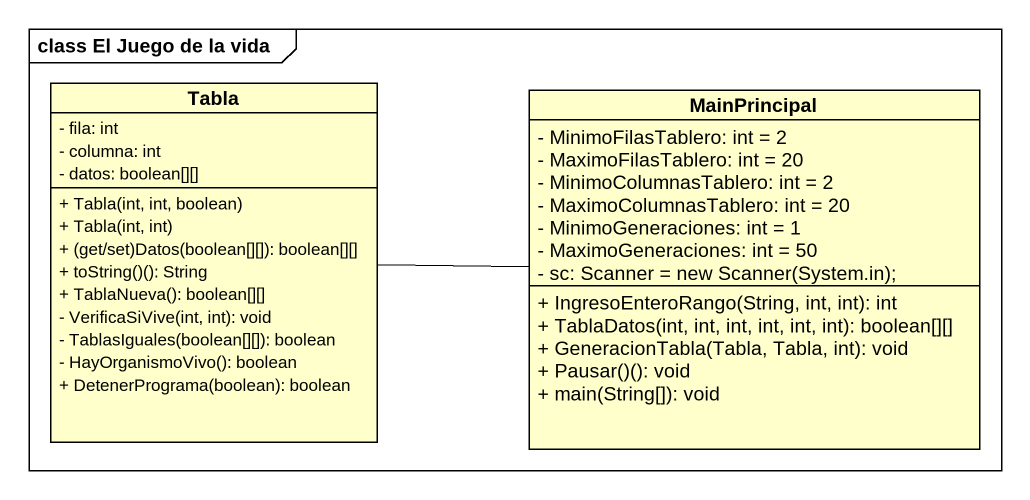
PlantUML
@startuml
mainframe class El Juego de la vida
hide circle
hide empty members
skinparam classAttributeIconSize 0
class Tabla {
  - fila: int
  - columna: int
  - datos: boolean[][]
  + Tabla(int, int, boolean)
  + Tabla(int, int)
  + (get/set)Datos(boolean[][]): boolean[][]
  + toString()(): String
  + TablaNueva(): boolean[][]
  - VerificaSiVive(int, int): void
  - TablasIguales(boolean[][]): boolean
  - HayOrganismoVivo(): boolean
  + DetenerPrograma(boolean): boolean
}
class MainPrincipal {
  - MinimoFilasTablero: int = 2
  - MaximoFilasTablero: int = 20
  - MinimoColumnasTablero: int = 2
  - MaximoColumnasTablero: int = 20
  - MinimoGeneraciones: int = 1
  - MaximoGeneraciones: int = 50
  {field} - sc: Scanner = new Scanner(System.in);
  + IngresoEnteroRango(String, int, int): int
  + TablaDatos(int, int, int, int, int, int): boolean[][]
  + GeneracionTabla(Tabla, Tabla, int): void
  + Pausar()(): void
  + main(String[]): void
}
Tabla -right- MainPrincipal
@enduml
